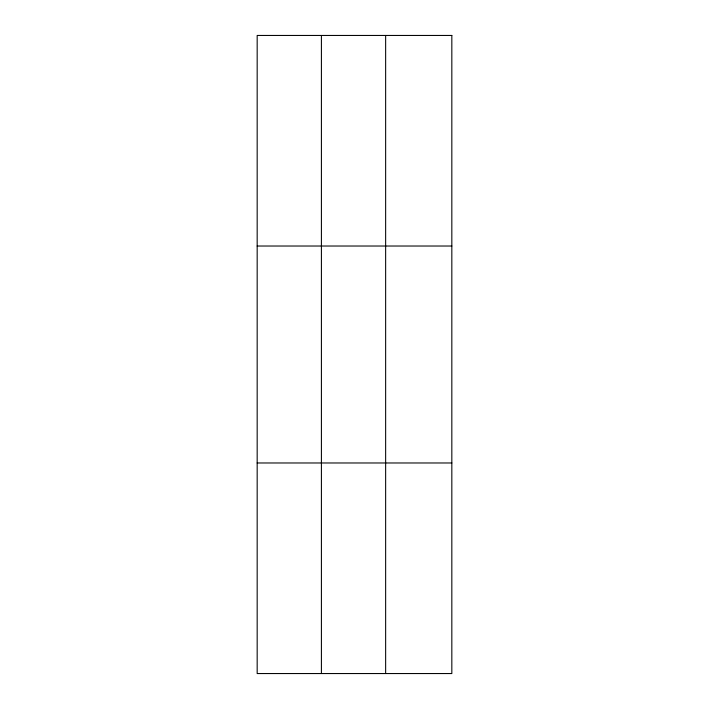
<?xml version="1.0" encoding="UTF-8"?>
<svg xmlns="http://www.w3.org/2000/svg" width="709" height="709" viewBox="0 0 709 709"><rect width="100%" height="100%" fill="white"/><g stroke="black" fill="none" stroke-linecap="round" stroke-linejoin="round"><path stroke-width="1.06" d="M321.407 673.55L321.407 35.45M385.643 673.55L385.643 35.45M257.172 246.023L451.828 246.023M257.172 462.977L451.828 462.977M451.828 35.45L257.172 35.45L257.172 673.55L451.828 673.55L451.828 35.45"/></g></svg>
